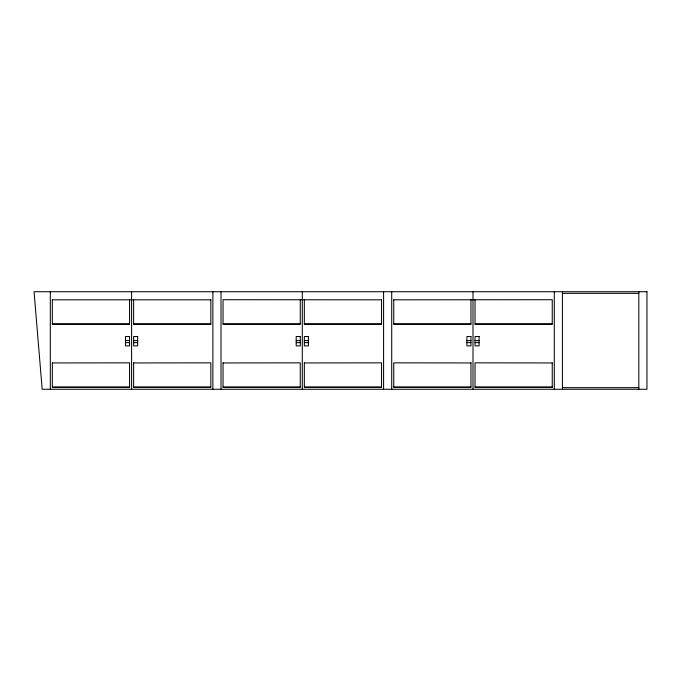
<?xml version="1.0" encoding="UTF-8"?>
<svg xmlns="http://www.w3.org/2000/svg" width="681" height="681" viewBox="0 0 681 681"><rect width="100%" height="100%" fill="white"/><g stroke="black" fill="none" stroke-linecap="round" stroke-linejoin="round"><path stroke-width="1.02" d="M562.412 293.349L638.821 293.349M52.343 299.827L210.846 299.827M381.547 299.827L223.045 299.725L223.045 324.13L300.261 324.13L300.261 299.725M393.746 299.827L552.248 299.725L552.248 324.13L475.032 324.13L475.032 299.725M52.343 324.028L129.56 324.028M133.629 324.028L210.846 324.028M223.045 324.028L300.261 324.028M304.33 324.028L381.547 324.028M393.746 324.028L470.963 324.028M475.032 324.028L552.248 324.028M125.5 340.602L129.56 340.602M133.629 340.602L137.69 340.602M296.201 340.602L300.261 340.602M304.33 340.602L308.391 340.602M466.902 340.602L470.963 340.602M475.032 340.602L479.092 340.602M125.5 342.628L129.56 342.628M133.629 342.628L137.69 342.628M296.201 342.628L300.261 342.628M304.33 342.628L308.391 342.628M466.902 342.628L470.963 342.628M475.032 342.628L479.092 342.628M52.343 362.947L129.56 362.845L129.56 387.251L52.343 387.251L52.343 362.845M133.629 362.947L210.846 362.845L210.846 387.251L133.629 387.251L133.629 362.845M223.045 362.947L300.261 362.845L300.261 387.251L223.045 387.251L223.045 362.845M304.33 362.947L381.547 362.845L381.547 387.251L304.33 387.251L304.33 362.845M470.963 362.947L393.746 362.845L393.746 387.251L470.963 387.251L470.963 362.845M552.248 362.947L475.032 362.845L475.032 387.251L552.248 387.251L552.248 362.845M52.343 387.149L129.56 387.149M133.629 387.149L210.846 387.149M223.045 387.149L300.261 387.149M304.33 387.149L381.547 387.149M393.746 387.149L470.963 387.149M475.032 387.149L552.248 387.149M562.412 387.651L638.821 387.651M638.821 291.732L638.821 389.268M562.412 291.732L562.412 389.268M554.283 291.732L554.283 389.268M472.997 291.732L472.997 389.268M470.963 299.725L470.963 324.13L393.746 324.13L393.746 299.725M391.711 291.732L391.711 389.268M383.582 291.732L383.582 389.268M381.547 299.725L381.547 324.13L304.33 324.13L304.33 299.725M302.296 291.732L302.296 389.268M221.01 291.732L221.01 389.268M212.881 291.732L212.881 389.268M210.846 299.725L210.846 324.13L133.629 324.13L133.629 299.725M131.595 291.732L131.595 389.268M129.56 299.725L129.56 324.13L52.343 324.13L52.343 299.725M50.309 291.732L50.309 389.268M646.95 291.732L34.05 291.732L42.179 389.268L646.95 389.268L646.95 291.732M129.56 336.533L125.5 336.533L125.5 345.88L129.56 345.88L129.56 336.533M137.69 336.533L133.629 336.533L133.629 345.88L137.69 345.88L137.69 336.533M300.261 336.533L296.201 336.533L296.201 345.88L300.261 345.88L300.261 336.533M308.391 336.533L304.33 336.533L304.33 345.88L308.391 345.88L308.391 336.533M470.963 336.533L466.902 336.533L466.902 345.88L470.963 345.88L470.963 336.533M479.092 336.533L475.032 336.533L475.032 345.88L479.092 345.88L479.092 336.533"/></g></svg>
